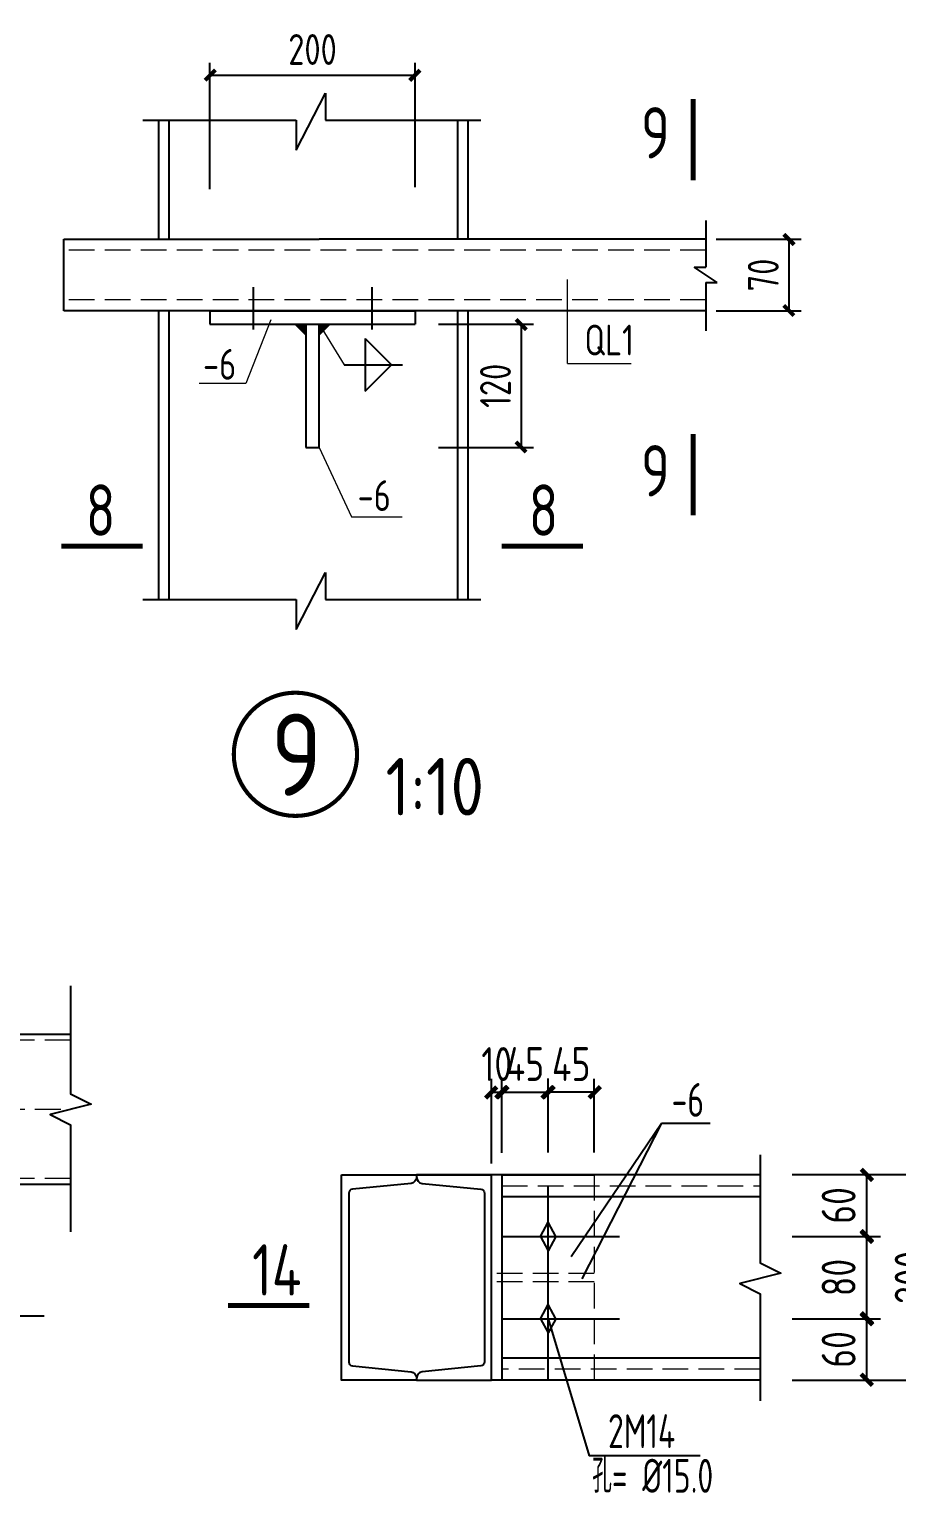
# Model space of a CAD drawing. Header units: millimetres. Extents: x 865974 to 875117, y 41124 to 44891.
# Drawn here: x 869323.8 to 869408.3, y 41265.9 to 41408.4 of the extents above; entities that cross this region are included whole.
import ezdxf

# ---------------------------------------------------------------- set-up
doc = ezdxf.new("R2010")
doc.units = ezdxf.units.MM
doc.header["$LTSCALE"] = 1000
doc.header["$MEASUREMENT"] = 0
doc.linetypes.add('DASH', pattern=[0.35, 0.25, -0.1])
doc.linetypes.add('DOTE', pattern=[2.42, 2, -0.2, 0.02, -0.2])
for name, color, linetype, lineweight in [('1', 4, 'Continuous', 70), ('D3', 62, 'Continuous', 9), ('LZ', 64, 'Continuous', 9), ('数字', 3, 'Continuous', 9)]:
    doc.layers.add(name, color=color, linetype=linetype, lineweight=lineweight)
for name, color, linetype in [('AXIS', 3, 'Continuous'), ('D1', 112, 'Continuous'), ('D2', 6, 'Continuous'), ('DIM', 7, 'Continuous'), ('DOTE', 1, 'DOTE'), ('GJ', 6, 'Continuous'), ('M_Prof', 2, 'Continuous'), ('M_Thin', 7, 'Continuous'), ('PUB_DIM', 3, 'Continuous'), ('文字', 7, 'Continuous'), ('标注', 7, 'Continuous'), ('桩', 6, 'Continuous')]:
    doc.layers.add(name, color=color, linetype=linetype)
doc.styles.add('GBHZ', font='gbenor.shx', dxfattribs={"width": 0.9, "bigfont": 'gbcbig.shx'})
doc.dimstyles.new('Y10', dxfattribs={"dimscale": 0, "dimtxt": 3, "dimasz": 0.01, "dimexe": 1.2, "dimexo": 1, "dimgap": 1, "dimtad": 1, "dimdec": 0, "dimlfac": 10, "dimzin": 0, "dimdsep": 46, "dimtxsty": 'GBHZ', "dimblk1": 'DX', "dimblk2": 'DX', "dimsah": 1, "dimcen": 0.09, "dimdle": 1, "dimadec": 0, "dimazin": 0, "dimtfac": 1, "dimtdec": 0, "dimtix": 1, "dimtmove": 2, "dimatfit": 3, "dimldrblk": 'DX', "dimfxl": 0, "dimtolj": 1, "dimtzin": 0, "dimarcsym": 0})
doc.dimstyles.new('Y10(110)', dxfattribs={"dimscale": 1.1, "dimtxt": 3, "dimasz": 0.01, "dimexe": 1.2, "dimexo": 1, "dimgap": 1, "dimtad": 1, "dimdec": 0, "dimlfac": 10, "dimzin": 0, "dimdsep": 46, "dimtxsty": 'GBHZ', "dimblk1": 'DX', "dimblk2": 'DX', "dimsah": 1, "dimcen": 0.09, "dimdle": 1, "dimadec": 0, "dimazin": 0, "dimtfac": 1, "dimtdec": 0, "dimtix": 1, "dimtmove": 2, "dimatfit": 3, "dimldrblk": 'DX', "dimfxl": 0, "dimtolj": 1, "dimtzin": 0, "dimarcsym": 0})

# ---------------------------------------------------------------- blocks, each defined once
blk = doc.blocks.new('DX')
at = {"color": 0, "linetype": 'ByBlock', "const_width": 40}
blk.add_lwpolyline([(-54, -51), (46, 49)], dxfattribs=at)
blk = doc.blocks.new('*D197')
at = {"layer": 'Defpoints', "color": 0, "linetype": 'ByBlock', "transparency": 16777216}
for p in [(869361.41, 41403.97), (869341.41, 41391.86), (869361.41, 41392.08)]:
    blk.add_point(p, dxfattribs=at)
at = {"layer": 'DIM', "color": 0, "linetype": 'ByBlock', "lineweight": -2, "transparency": 16777216}
for p, q in [((869341.41, 41392.86), (869341.41, 41405.17)), ((869361.41, 41393.08), (869361.41, 41405.17)), ((869341.42, 41403.97), (869361.4, 41403.97))]:
    blk.add_line(p, q, dxfattribs=at)
at = {"layer": 'DIM', "color": 0, "linetype": 'ByBlock', "lineweight": -2, "transparency": 16777216, "xscale": 0.01, "yscale": 0.01, "zscale": 0.01, "rotation": 180}
blk.add_blockref('DX', (869341.41, 41403.97), dxfattribs=at)
at = {"layer": 'DIM', "color": 0, "linetype": 'ByBlock', "lineweight": -2, "transparency": 16777216, "xscale": 0.01, "yscale": 0.01, "zscale": 0.01}
blk.add_blockref('DX', (869361.41, 41403.97), dxfattribs=at)
at = {"layer": 'DIM', "color": 0, "linetype": 'ByBlock', "transparency": 16777216, "insert": (869351.41, 41406.47), "char_height": 3, "attachment_point": 5, "style": 'GBHZ'}
blk.add_mtext('\\A1;200', dxfattribs=at)
blk = doc.blocks.new('*D198')
at = {"layer": 'Defpoints', "color": 0, "linetype": 'ByBlock', "transparency": 16777216}
for p in [(869362.67, 41379.73), (869362.67, 41367.72), (869371.72, 41367.72)]:
    blk.add_point(p, dxfattribs=at)
at = {"layer": 'DIM', "color": 0, "linetype": 'ByBlock', "lineweight": -2, "transparency": 16777216}
for p, q in [((869363.67, 41379.73), (869372.92, 41379.73)), ((869371.72, 41379.72), (869371.72, 41367.73)), ((869363.67, 41367.72), (869372.92, 41367.72))]:
    blk.add_line(p, q, dxfattribs=at)
at = {"layer": 'DIM', "color": 0, "linetype": 'ByBlock', "lineweight": -2, "transparency": 16777216, "xscale": 0.01, "yscale": 0.01, "zscale": 0.01}
for p, rotation in [((869371.72, 41379.73), 90), ((869371.72, 41367.72), 270)]:
    blk.add_blockref('DX', p, dxfattribs=dict(at, rotation=rotation))
at = {"layer": 'DIM', "color": 0, "linetype": 'ByBlock', "transparency": 16777216, "insert": (869369.22, 41373.72), "char_height": 3, "attachment_point": 5, "rotation": 90, "style": 'GBHZ'}
blk.add_mtext('\\A1;120', dxfattribs=at)
blk = doc.blocks.new('*D199')
at = {"layer": 'Defpoints', "color": 0, "linetype": 'ByBlock', "transparency": 16777216}
for p in [(869389.69, 41388.01), (869389.69, 41381.01), (869397.79, 41381.01)]:
    blk.add_point(p, dxfattribs=at)
at = {"layer": 'DIM', "color": 0, "linetype": 'ByBlock', "lineweight": -2, "transparency": 16777216}
for p, q in [((869390.69, 41388.01), (869398.99, 41388.01)), ((869397.79, 41388), (869397.79, 41381.02)), ((869390.69, 41381.01), (869398.99, 41381.01))]:
    blk.add_line(p, q, dxfattribs=at)
at = {"layer": 'DIM', "color": 0, "linetype": 'ByBlock', "lineweight": -2, "transparency": 16777216, "xscale": 0.01, "yscale": 0.01, "zscale": 0.01}
for p, rotation in [((869397.79, 41388.01), 90), ((869397.79, 41381.01), 270)]:
    blk.add_blockref('DX', p, dxfattribs=dict(at, rotation=rotation))
at = {"layer": 'DIM', "color": 0, "linetype": 'ByBlock', "transparency": 16777216, "insert": (869395.29, 41384.51), "char_height": 3, "attachment_point": 5, "rotation": 90, "style": 'GBHZ'}
blk.add_mtext('\\A1;70', dxfattribs=at)
blk = doc.blocks.new('*D464')
at = {"layer": 'Defpoints', "color": 0, "linetype": 'ByBlock', "transparency": 16777216}
for p in [(869396.99, 41296.92), (869396.99, 41276.88), (869412.49, 41276.88)]:
    blk.add_point(p, dxfattribs=at)
at = {"layer": 'DIM', "color": 0, "linetype": 'ByBlock', "lineweight": -2, "transparency": 16777216}
for p, q in [((869398.09, 41296.92), (869413.81, 41296.92)), ((869412.49, 41296.91), (869412.49, 41276.89)), ((869398.09, 41276.88), (869413.81, 41276.88))]:
    blk.add_line(p, q, dxfattribs=at)
at = {"layer": 'DIM', "color": 0, "linetype": 'ByBlock', "lineweight": -2, "transparency": 16777216, "xscale": 0.011, "yscale": 0.011, "zscale": 0.011}
for p, rotation in [((869412.49, 41296.92), 90), ((869412.49, 41276.88), 270)]:
    blk.add_blockref('DX', p, dxfattribs=dict(at, rotation=rotation))
at = {"layer": 'DIM', "color": 0, "linetype": 'ByBlock', "transparency": 16777216, "insert": (869409.74, 41286.9), "char_height": 3.3, "attachment_point": 5, "rotation": 90, "style": 'GBHZ'}
blk.add_mtext('\\A1;200', dxfattribs=at)
blk = doc.blocks.new('*D465')
at = {"layer": 'Defpoints', "color": 0, "linetype": 'ByBlock', "transparency": 16777216}
for p in [(869374.34, 41304.92), (869374.34, 41297.97), (869378.84, 41297.97)]:
    blk.add_point(p, dxfattribs=at)
at = {"layer": 'DIM', "color": 0, "linetype": 'ByBlock', "lineweight": -2, "transparency": 16777216}
for p, q in [((869374.33, 41304.92), (869374.32, 41304.92)), ((869374.34, 41299.07), (869374.34, 41306.24)), ((869378.84, 41304.92), (869374.34, 41304.92)), ((869378.84, 41299.07), (869378.84, 41306.24)), ((869378.85, 41304.92), (869378.86, 41304.92))]:
    blk.add_line(p, q, dxfattribs=at)
at = {"layer": 'DIM', "color": 0, "linetype": 'ByBlock', "lineweight": -2, "transparency": 16777216, "xscale": 0.011, "yscale": 0.011, "zscale": 0.011}
blk.add_blockref('DX', (869374.34, 41304.92), dxfattribs=at)
at = {"layer": 'DIM', "color": 0, "linetype": 'ByBlock', "lineweight": -2, "transparency": 16777216, "xscale": 0.011, "yscale": 0.011, "zscale": 0.011, "rotation": 180}
blk.add_blockref('DX', (869378.84, 41304.92), dxfattribs=at)
at = {"layer": 'DIM', "color": 0, "linetype": 'ByBlock', "transparency": 16777216, "insert": (869376.59, 41307.67), "char_height": 3.3, "attachment_point": 5, "style": 'GBHZ'}
blk.add_mtext('\\A1;45', dxfattribs=at)
blk = doc.blocks.new('*D466')
at = {"layer": 'Defpoints', "color": 0, "linetype": 'ByBlock', "transparency": 16777216}
for p in [(869369.84, 41304.92), (869369.84, 41297.92), (869368.84, 41296.88)]:
    blk.add_point(p, dxfattribs=at)
at = {"layer": 'DIM', "color": 0, "linetype": 'ByBlock', "lineweight": -2, "transparency": 16777216}
for p, q in [((869368.83, 41304.92), (869368.82, 41304.92)), ((869368.84, 41297.98), (869368.84, 41306.24)), ((869368.84, 41304.92), (869369.84, 41304.92)), ((869369.84, 41299.02), (869369.84, 41306.24)), ((869369.85, 41304.92), (869369.86, 41304.92))]:
    blk.add_line(p, q, dxfattribs=at)
at = {"layer": 'DIM', "color": 0, "linetype": 'ByBlock', "lineweight": -2, "transparency": 16777216, "xscale": 0.011, "yscale": 0.011, "zscale": 0.011}
blk.add_blockref('DX', (869368.84, 41304.92), dxfattribs=at)
at = {"layer": 'DIM', "color": 0, "linetype": 'ByBlock', "lineweight": -2, "transparency": 16777216, "xscale": 0.011, "yscale": 0.011, "zscale": 0.011, "rotation": 180}
blk.add_blockref('DX', (869369.84, 41304.92), dxfattribs=at)
at = {"layer": 'DIM', "color": 0, "linetype": 'ByBlock', "transparency": 16777216, "insert": (869369.34, 41307.67), "char_height": 3.3, "attachment_point": 5, "style": 'GBHZ'}
blk.add_mtext('\\A1;10', dxfattribs=at)
blk = doc.blocks.new('*D467')
at = {"layer": 'Defpoints', "color": 0, "linetype": 'ByBlock', "transparency": 16777216}
for p in [(869374.34, 41304.93), (869369.84, 41297.92), (869374.34, 41297.99)]:
    blk.add_point(p, dxfattribs=at)
at = {"layer": 'DIM', "color": 0, "linetype": 'ByBlock', "lineweight": -2, "transparency": 16777216}
for p, q in [((869369.83, 41304.93), (869369.82, 41304.93)), ((869369.84, 41299.02), (869369.84, 41306.25)), ((869369.84, 41304.93), (869374.34, 41304.93)), ((869374.34, 41299.09), (869374.34, 41306.25)), ((869374.35, 41304.93), (869374.36, 41304.93))]:
    blk.add_line(p, q, dxfattribs=at)
at = {"layer": 'DIM', "color": 0, "linetype": 'ByBlock', "lineweight": -2, "transparency": 16777216, "xscale": 0.011, "yscale": 0.011, "zscale": 0.011}
blk.add_blockref('DX', (869369.84, 41304.93), dxfattribs=at)
at = {"layer": 'DIM', "color": 0, "linetype": 'ByBlock', "lineweight": -2, "transparency": 16777216, "xscale": 0.011, "yscale": 0.011, "zscale": 0.011, "rotation": 180}
blk.add_blockref('DX', (869374.34, 41304.93), dxfattribs=at)
at = {"layer": 'DIM', "color": 0, "linetype": 'ByBlock', "transparency": 16777216, "insert": (869372.09, 41307.68), "char_height": 3.3, "attachment_point": 5, "style": 'GBHZ'}
blk.add_mtext('\\A1;45', dxfattribs=at)
blk = doc.blocks.new('*D468')
at = {"layer": 'Defpoints', "color": 0, "linetype": 'ByBlock', "transparency": 16777216}
for p in [(869396.99, 41282.87), (869405.38, 41282.87), (869396.99, 41276.88)]:
    blk.add_point(p, dxfattribs=at)
at = {"layer": 'DIM', "color": 0, "linetype": 'ByBlock', "lineweight": -2, "transparency": 16777216}
for p, q in [((869398.09, 41282.87), (869406.7, 41282.87)), ((869405.38, 41276.89), (869405.38, 41282.86)), ((869398.09, 41276.88), (869406.7, 41276.88))]:
    blk.add_line(p, q, dxfattribs=at)
at = {"layer": 'DIM', "color": 0, "linetype": 'ByBlock', "lineweight": -2, "transparency": 16777216, "xscale": 0.011, "yscale": 0.011, "zscale": 0.011}
for p, rotation in [((869405.38, 41282.87), 90), ((869405.38, 41276.88), 270)]:
    blk.add_blockref('DX', p, dxfattribs=dict(at, rotation=rotation))
at = {"layer": 'DIM', "color": 0, "linetype": 'ByBlock', "transparency": 16777216, "insert": (869402.63, 41279.88), "char_height": 3.3, "attachment_point": 5, "rotation": 90, "style": 'GBHZ'}
blk.add_mtext('\\A1;60', dxfattribs=at)
blk = doc.blocks.new('*D469')
at = {"layer": 'Defpoints', "color": 0, "linetype": 'ByBlock', "transparency": 16777216}
for p in [(869396.99, 41290.88), (869405.38, 41290.88), (869396.99, 41282.87)]:
    blk.add_point(p, dxfattribs=at)
at = {"layer": 'DIM', "color": 0, "linetype": 'ByBlock', "lineweight": -2, "transparency": 16777216}
for p, q in [((869398.09, 41290.88), (869406.7, 41290.88)), ((869405.38, 41282.89), (869405.38, 41290.87)), ((869398.09, 41282.87), (869406.7, 41282.87))]:
    blk.add_line(p, q, dxfattribs=at)
at = {"layer": 'DIM', "color": 0, "linetype": 'ByBlock', "lineweight": -2, "transparency": 16777216, "xscale": 0.011, "yscale": 0.011, "zscale": 0.011}
for p, rotation in [((869405.38, 41290.88), 90), ((869405.38, 41282.87), 270)]:
    blk.add_blockref('DX', p, dxfattribs=dict(at, rotation=rotation))
at = {"layer": 'DIM', "color": 0, "linetype": 'ByBlock', "transparency": 16777216, "insert": (869402.63, 41286.88), "char_height": 3.3, "attachment_point": 5, "rotation": 90, "style": 'GBHZ'}
blk.add_mtext('\\A1;80', dxfattribs=at)
blk = doc.blocks.new('*D470')
at = {"layer": 'Defpoints', "color": 0, "linetype": 'ByBlock', "transparency": 16777216}
for p in [(869396.99, 41296.92), (869405.38, 41296.92), (869396.99, 41290.88)]:
    blk.add_point(p, dxfattribs=at)
at = {"layer": 'DIM', "color": 0, "linetype": 'ByBlock', "lineweight": -2, "transparency": 16777216}
for p, q in [((869398.09, 41296.92), (869406.7, 41296.92)), ((869405.38, 41290.89), (869405.38, 41296.91)), ((869398.09, 41290.88), (869406.7, 41290.88))]:
    blk.add_line(p, q, dxfattribs=at)
at = {"layer": 'DIM', "color": 0, "linetype": 'ByBlock', "lineweight": -2, "transparency": 16777216, "xscale": 0.011, "yscale": 0.011, "zscale": 0.011}
for p, rotation in [((869405.38, 41296.92), 90), ((869405.38, 41290.88), 270)]:
    blk.add_blockref('DX', p, dxfattribs=dict(at, rotation=rotation))
at = {"layer": 'DIM', "color": 0, "linetype": 'ByBlock', "transparency": 16777216, "insert": (869402.63, 41293.9), "char_height": 3.3, "attachment_point": 5, "rotation": 90, "style": 'GBHZ'}
blk.add_mtext('\\A1;60', dxfattribs=at)

msp = doc.modelspace()

# ---------------------------------------------------------------- linework, layer by layer
at = {"linetype": 'ByBlock', "ltscale": 0.5, "const_width": 0.4}
msp.add_lwpolyline([(869343.746, 41337.835, 1), (869355.746, 41337.835, 1)], format="xyb", close=True, dxfattribs=at)
at = {"layer": '1', "color": 2, "const_width": 0.48}
for points in [[(869388.455, 41401.636), (869388.455, 41393.714)], [(869388.455, 41369.014), (869388.455, 41361.092)], [(869326.954, 41358.112), (869334.876, 41358.112)], [(869369.82, 41358.112), (869377.742, 41358.112)]]:
    msp.add_lwpolyline(points, dxfattribs=at)
at = {"layer": '1', "const_width": 0.48}
msp.add_lwpolyline([(869343.188, 41284.147), (869351.11, 41284.147)], dxfattribs=at)
at = {"layer": 'D1', "color": 251}
for p, q in [((869349.802, 41396.669), (869352.678, 41402.219)), ((869352.678, 41402.219), (869352.678, 41399.602)), ((869334.876, 41399.602), (869349.802, 41399.602)), ((869349.802, 41399.602), (869349.802, 41396.669)), ((869352.678, 41399.602), (869367.786, 41399.602)), ((869389.688, 41389.829), (869389.688, 41385.264)), ((869390.812, 41383.784), (869388.564, 41385.264)), ((869388.564, 41385.264), (869389.688, 41385.264)), ((869389.688, 41383.784), (869389.688, 41379.084)), ((869389.688, 41383.784), (869390.812, 41383.784)), ((869356.53, 41378.334), (869356.53, 41373.196)), ((869356.53, 41378.334), (869359.099, 41375.765)), ((869354.501, 41375.765), (869360.181, 41375.765)), ((869356.53, 41373.196), (869359.099, 41375.765)), ((869349.802, 41349.983), (869352.678, 41355.533)), ((869352.678, 41355.533), (869352.678, 41352.916)), ((869334.876, 41352.916), (869349.802, 41352.916)), ((869349.802, 41352.916), (869349.802, 41349.983)), ((869352.678, 41352.916), (869367.786, 41352.916)), ((869316.201, 41283.165), (869325.284, 41283.165)), ((869374.341, 41282.875), (869378.326, 41269.503)), ((869389.149, 41269.503), (869378.326, 41269.503))]:
    msp.add_line(p, q, dxfattribs=at)
at = {"layer": 'D2'}
for p, q in [((869336.406, 41399.602), (869336.406, 41388.009)), ((869337.406, 41399.602), (869337.406, 41388.009)), ((869365.513, 41399.602), (869365.513, 41388.009)), ((869366.513, 41399.602), (869366.513, 41388.009)), ((869327.204, 41388.009), (869352.049, 41388.009)), ((869389.688, 41388.009), (869352.049, 41388.009)), ((869389.688, 41381.011), (869327.204, 41381.011)), ((869336.406, 41381.011), (869336.406, 41352.916)), ((869337.406, 41381.011), (869337.406, 41352.916)), ((869341.406, 41381.011), (869341.406, 41379.726)), ((869341.406, 41381.011), (869361.406, 41381.011)), ((869361.406, 41381.011), (869361.406, 41379.726)), ((869365.513, 41381.011), (869365.513, 41352.916)), ((869366.513, 41381.011), (869366.513, 41352.916)), ((869341.406, 41379.726), (869361.406, 41379.726)), ((869350.764, 41379.726), (869350.764, 41367.723)), ((869352.049, 41367.723), (869352.049, 41379.726)), ((869350.764, 41367.723), (869352.049, 41367.723)), ((869361.343, 41296.878), (869368.841, 41296.878)), ((869369.841, 41296.878), (869378.841, 41296.878)), ((869394.995, 41296.878), (869369.841, 41296.878)), ((869369.841, 41296.878), (869369.841, 41276.878)), ((869394.995, 41294.736), (869369.841, 41294.736)), ((869394.995, 41279.019), (869369.841, 41279.019)), ((869394.995, 41276.878), (869369.841, 41276.878))]:
    msp.add_line(p, q, dxfattribs=at)
at = {"layer": 'D2', "linetype": 'Continuous'}
for p, q in [((869345.625, 41383.331), (869345.625, 41379.191)), ((869357.187, 41383.331), (869357.187, 41379.191))]:
    msp.add_line(p, q, dxfattribs=at)
at = {"layer": 'D3', "color": 251}
for p, q in [((869376.243, 41375.89), (869376.243, 41384.08)), ((869347.362, 41380.154), (869344.909, 41373.929)), ((869352.049, 41379.726), (869354.501, 41375.765)), ((869376.243, 41375.89), (869382.428, 41375.89)), ((869344.909, 41373.929), (869340.382, 41373.929)), ((869352.049, 41367.723), (869355.215, 41360.964)), ((869355.215, 41360.964), (869360.142, 41360.964))]:
    msp.add_line(p, q, dxfattribs=at)
at = {"layer": 'D3'}
for p, q in [((869349.693, 41379.726), (869350.764, 41378.656)), ((869353.119, 41379.726), (869352.049, 41378.656))]:
    msp.add_line(p, q, dxfattribs=at)
for points in [[(869349.693, 41379.726), (869350.764, 41379.726), (869350.764, 41378.656), (869350.764, 41379.726)], [(869353.119, 41379.726), (869352.049, 41379.726), (869352.049, 41378.656), (869352.049, 41379.726)]]:
    msp.add_solid(points, dxfattribs=at)
at = {"layer": 'DOTE', "linetype": 'DOTE', "ltscale": 0.01}
for p, q in [((869374.341, 41276.878), (869374.341, 41295.807)), ((869369.841, 41290.878), (869381.292, 41290.878)), ((869369.841, 41282.875), (869381.292, 41282.875))]:
    msp.add_line(p, q, dxfattribs=at)
at = {"layer": 'GJ', "linetype": 'Continuous'}
msp.add_line((869327.204, 41381.011), (869327.204, 41388.009), dxfattribs=at)
at = {"layer": 'LZ', "color": 251, "linetype": 'DASH', "ltscale": 0.01}
for p, q in [((869389.688, 41386.939), (869327.204, 41386.939)), ((869389.688, 41382.081), (869327.204, 41382.081)), ((869327.851, 41310.012), (869278.889, 41310.012)), ((869278.889, 41303.262), (869327.851, 41303.262)), ((869327.851, 41296.513), (869278.889, 41296.513)), ((869378.841, 41296.878), (869378.841, 41276.878)), ((869369.841, 41295.807), (869394.995, 41295.807)), ((869378.841, 41287.278), (869368.841, 41287.278)), ((869378.841, 41286.478), (869368.841, 41286.478)), ((869394.995, 41277.948), (869369.841, 41277.948))]:
    msp.add_line(p, q, dxfattribs=at)
at = {"layer": 'M_Prof'}
for p, q in [((869327.851, 41310.562), (869278.889, 41310.562)), ((869278.889, 41295.962), (869327.851, 41295.962))]:
    msp.add_line(p, q, dxfattribs=at)
for points in [[(869354.241, 41296.878), (869361.541, 41296.878), (869361.541, 41296.658, -0.383864), (869360.997, 41296.053), (869355.287, 41295.482, 0.383864), (869354.941, 41295.098), (869354.941, 41278.658, 0.383864), (869355.287, 41278.273), (869360.997, 41277.702, -0.383864), (869361.541, 41277.098), (869361.541, 41276.878), (869354.241, 41276.878)], [(869368.841, 41296.878), (869361.541, 41296.878), (869361.541, 41296.658, 0.383864), (869362.085, 41296.053), (869367.794, 41295.482, -0.383864), (869368.141, 41295.098), (869368.141, 41278.658, -0.383864), (869367.794, 41278.273), (869362.085, 41277.702, 0.383864), (869361.541, 41277.098), (869361.541, 41276.878), (869368.841, 41276.878)]]:
    msp.add_lwpolyline(points, format="xyb", close=True, dxfattribs=at)
at = {"layer": 'M_Thin', "color": 7, "elevation": 0}
msp.add_lwpolyline([(869327.851, 41315.292), (869327.851, 41304.762), (869329.851, 41303.762), (869325.851, 41302.762), (869327.851, 41301.762), (869327.851, 41291.338)], dxfattribs=at)
at = {"layer": 'M_Thin', "color": 7}
msp.add_lwpolyline([(869394.995, 41298.831), (869394.995, 41288.302), (869396.995, 41287.302), (869392.995, 41286.302), (869394.995, 41285.302), (869394.995, 41274.878)], dxfattribs=at)
at = {"layer": '标注'}
for p, q in [((869376.593, 41288.921), (869385.395, 41301.911)), ((869385.395, 41301.911), (869377.613, 41286.762)), ((869385.395, 41301.911), (869390.136, 41301.911)), ((869369.841, 41296.878), (869368.841, 41296.878)), ((869369.841, 41276.878), (869368.841, 41276.878))]:
    msp.add_line(p, q, dxfattribs=at)
at = {"layer": '桩'}
for p, q in [((869373.592, 41290.878), (869374.341, 41292.259)), ((869375.09, 41290.878), (869374.341, 41292.259)), ((869373.592, 41290.878), (869374.341, 41289.496)), ((869375.09, 41290.878), (869374.341, 41289.496)), ((869373.592, 41282.875), (869374.341, 41284.256)), ((869375.09, 41282.875), (869374.341, 41284.256)), ((869373.592, 41282.875), (869374.341, 41281.493)), ((869375.09, 41282.875), (869374.341, 41281.493))]:
    msp.add_line(p, q, dxfattribs=at)

# ---------------------------------------------------------------- texts
at = {"layer": 'AXIS', "style": 'GBHZ', "width": 0.8}
for s, p in [('-6', (869386.368, 41302.534)), ('2M14', (869380.177, 41270.269)), ('孔= %%C15.0', (869378.646, 41265.926))]:
    msp.add_text(s, height=3.3, dxfattribs=at).set_placement(p)
at = {"layer": 'PUB_DIM', "style": 'GBHZ', "width": 0.9}
for s, p in [('9', (869383.379, 41395.859)), ('9', (869383.379, 41362.948)), ('8', (869329.332, 41359.113)), ('8', (869372.45, 41359.113)), ('14', (869345.531, 41285.122))]:
    msp.add_text(s, height=5, dxfattribs=at).set_placement(p)
at = {"layer": '数字', "style": 'GBHZ', "width": 0.9}
for s, p in [('QL1', (869377.882, 41376.679)), ('-6', (869340.746, 41374.316)), ('-6', (869355.797, 41361.529))]:
    msp.add_text(s, height=3, dxfattribs=at).set_placement(p)
at = {"layer": '文字', "color": 6, "style": 'GBHZ'}
for s, height, p in [('9', 8, (869347.351, 41333.801)), ('1:10', 5.6, (869358.513, 41331.883, -0.009))]:
    msp.add_text(s, height=height, dxfattribs=at).set_placement(p)

# ---------------------------------------------------------------- dimensions: what is measured, and where the dimension line sits
at = {"layer": 'DIM', "linetype": 'ByBlock'}
dim = msp.add_linear_dim(base=(869361.406, 41403.972), p1=(869341.406, 41391.861), p2=(869361.406, 41392.075), dimstyle='Y10', override={"dimscale": 1}, dxfattribs=at)
dim.commit()
dim.dimension.update_dxf_attribs({"geometry": '*D197', "text_midpoint": (869351.406, 41406.472)})
for base, p1, p2, picture, middle in [((869397.789, 41381.011), (869389.688, 41388.009), (869389.688, 41381.011), '*D199', (869395.289, 41384.51)), ((869371.716, 41367.723), (869362.669, 41379.726), (869362.669, 41367.723), '*D198', (869369.216, 41373.725))]:
    dim = msp.add_linear_dim(base=base, p1=p1, p2=p2, angle=270, dimstyle='Y10', override={"dimscale": 1}, dxfattribs=at)
    dim.commit()
    dim.dimension.update_dxf_attribs({"geometry": picture, "text_midpoint": middle})
at = {"layer": 'DIM', "color": 6, "linetype": 'ByBlock'}
for base, p1, p2, picture, middle in [((869369.841, 41304.92), (869368.841, 41296.878), (869369.841, 41297.924), '*D466', (869369.341, 41307.67)), ((869374.341, 41304.934), (869369.841, 41297.924), (869374.341, 41297.988), '*D467', (869372.091, 41307.684))]:
    dim = msp.add_linear_dim(base=base, p1=p1, p2=p2, dimstyle='Y10(110)', override={"dimtxsty": 'GBHZ'}, dxfattribs=at)
    dim.commit()
    dim.dimension.update_dxf_attribs({"geometry": picture, "text_midpoint": middle})
for base, p1, p2, angle, picture, middle in [((869374.341, 41304.92), (869378.841, 41297.973), (869374.341, 41297.973), 180, '*D465', (869376.591, 41307.67)), ((869412.494, 41276.878), (869396.987, 41296.921), (869396.987, 41276.878), 90, '*D464', (869409.744, 41286.899)), ((869405.376, 41296.921), (869396.987, 41290.878), (869396.987, 41296.921), 90, '*D470', (869402.626, 41293.899)), ((869405.376, 41290.878), (869396.987, 41282.875), (869396.987, 41290.878), 90, '*D469', (869402.626, 41286.876)), ((869405.376, 41282.875), (869396.987, 41276.878), (869396.987, 41282.875), 90, '*D468', (869402.626, 41279.876))]:
    dim = msp.add_linear_dim(base=base, p1=p1, p2=p2, angle=angle, dimstyle='Y10(110)', override={"dimtxsty": 'GBHZ'}, dxfattribs=at)
    dim.commit()
    dim.dimension.update_dxf_attribs({"geometry": picture, "text_midpoint": middle})

doc.saveas('drawing.dxf')
